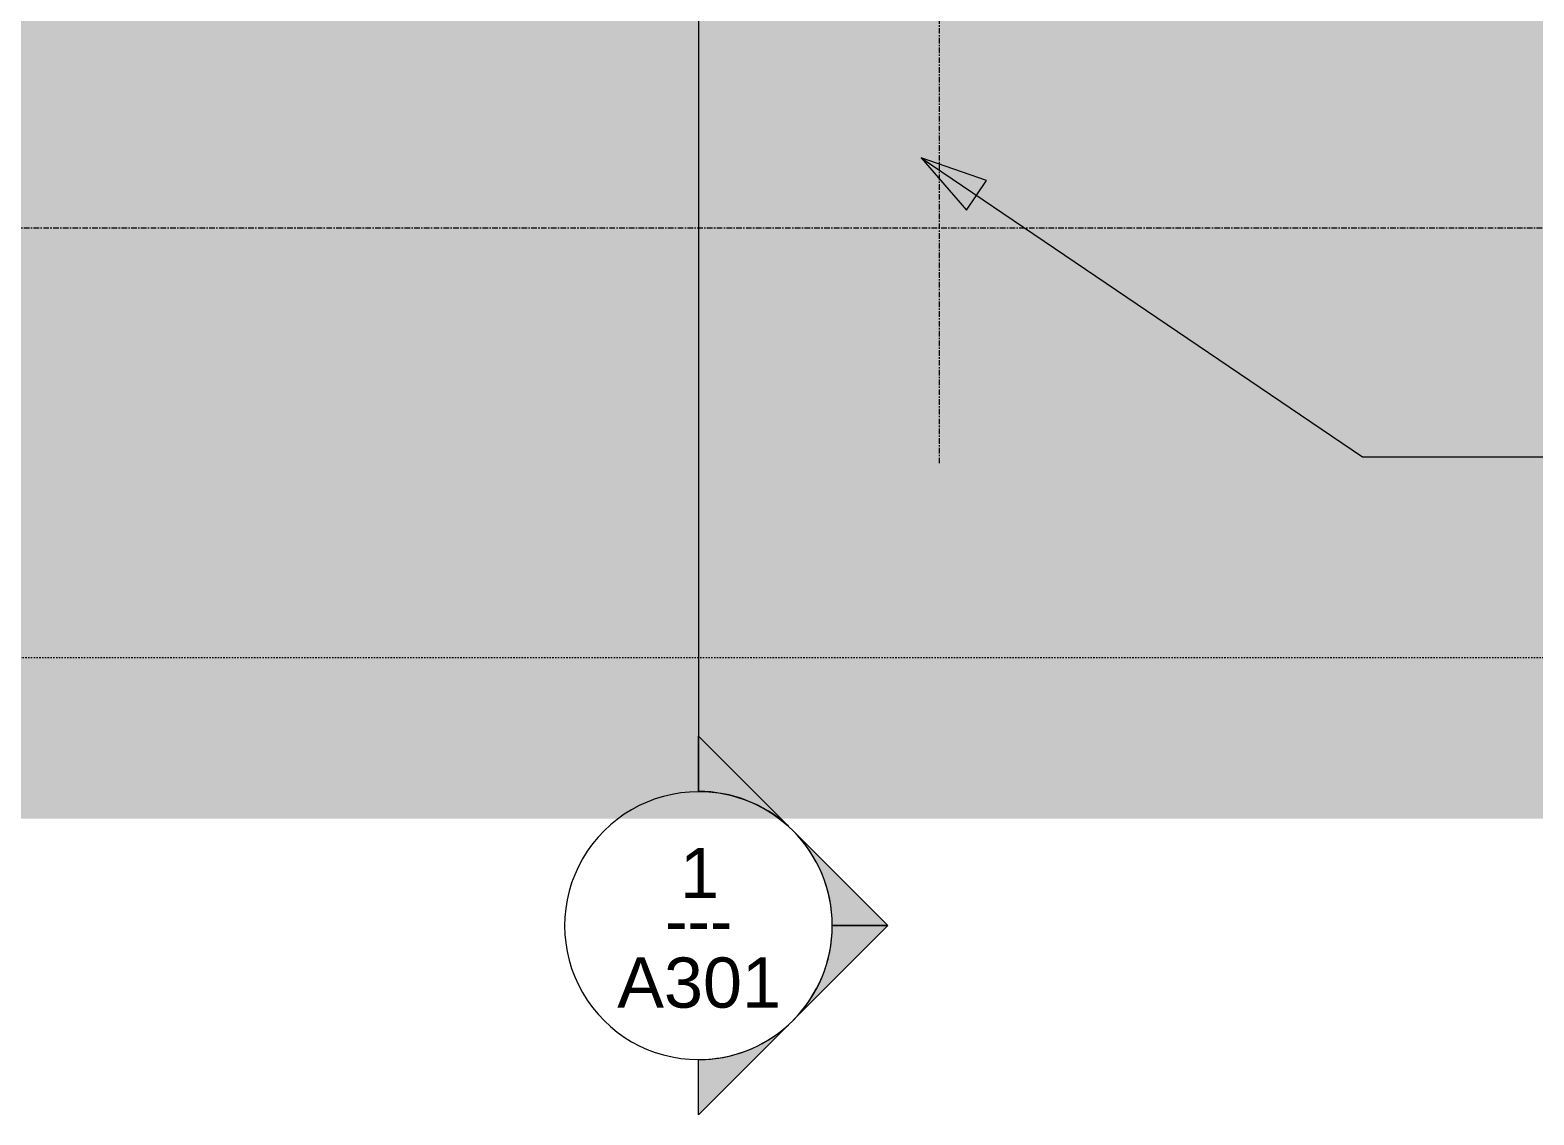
# Model space of a CAD drawing. Header units: inches. Extents: x -3225 to -1923, y -226 to 478.
# Drawn here: x -2609.2 to -2474.3, y -223.5 to -126.3 of the extents above; entities that cross this region are included whole.
import ezdxf

# ---------------------------------------------------------------- set-up
doc = ezdxf.new("R2010")
doc.units = ezdxf.units.IN
doc.header["$MEASUREMENT"] = 0
doc.linetypes.add('Aligning Line 1_8_', pattern=[0.25, 0.125, -0.125])
doc.linetypes.add('Grid Line 1_2_', pattern=[0.8749999999999999, 0.4999999999999999, -0.125, 0.125, -0.125])
for name, color, linetype, lineweight in [('A-ANNO-NOTE', 131, 'Continuous', 9), ('A-FLOR-LEVL-1', 51, 'Grid Line 1_2_', 9), ('C-TOPO', 7, 'Continuous', 9), ('G-ANNO-SYMB', 111, 'Aligning Line 1_8_', 9), ('G-ANNO-SYMB-1', 111, 'Continuous', 9), ('S-GRID-1', 1, 'Grid Line 1_2_', 9)]:
    doc.layers.add(name, color=color, linetype=linetype, lineweight=lineweight)
doc.styles.add('Arial_1', font='arial.ttf', dxfattribs={"height": 4.499999999999996})
doc.styles.add('Century Gothic', font='ufonts.com_century-gothic.ttf', dxfattribs={"height": 4.499999999999996})

# ---------------------------------------------------------------- blocks, each defined once
blk = doc.blocks.new('Section - Section Head - Filled-22785-Section 12')
at = {"layer": 'G-ANNO-SYMB-1'}
h = blk.add_hatch(color=256, dxfattribs=at)
edge = h.paths.add_edge_path(flags=0)
edge.add_arc((-2411.798738118747, 396.3759802906873), 12.01561779548172, 89.99999999999977, 132.0783950246236, ccw=False)
edge.add_line((-2411.798738118747, 408.3915980861691), (-2411.798738118746, 413.3465430391644))
edge.add_line((-2411.798738118746, 413.3465430391644), (-2419.850965797065, 405.294315360846))
h = blk.add_hatch(color=256, dxfattribs=at)
edge = h.paths.add_edge_path(flags=0)
edge.add_line((-2420.284019492985, 404.8612616649258), (-2428.769300867224, 396.3759802906873))
edge.add_line((-2428.769300867224, 396.3759802906873), (-2423.798738118747, 396.3759802906873))
edge.add_arc((-2411.798738118747, 396.3759802906872), 12.0000000000001, 135.0000000000002, 179.9999999999998, ccw=False)
h = blk.add_hatch(color=256, dxfattribs=at)
edge = h.paths.add_edge_path(flags=0)
edge.add_arc((-2411.798738118747, 396.3759802906873), 11.99999999999997, 180.0000000000002, 224.9999999999998, ccw=False)
edge.add_line((-2423.798738118747, 396.3759802906873), (-2428.769300867224, 396.3759802906873))
edge.add_line((-2428.769300867224, 396.3759802906873), (-2420.284019492985, 387.8906989164487))
h = blk.add_hatch(color=256, dxfattribs=at)
edge = h.paths.add_edge_path(flags=0)
edge.add_line((-2419.850965797065, 387.4576452205286), (-2411.798738118747, 379.40541754221))
edge.add_line((-2411.798738118747, 379.40541754221), (-2411.798738118747, 384.3603624952053))
edge.add_arc((-2411.798738118747, 396.3759802906872), 12.01561779548195, 227.9216049753764, 270, ccw=False)
for p, q in [((-2419.850965797065, 405.294315360846), (-2411.798738118746, 413.3465430391644)), ((-2411.798738118746, 413.3465430391644), (-2411.798738118747, 408.3915980861691)), ((-2428.769300867224, 396.3759802906873), (-2420.284019492985, 404.8612616649258)), ((-2423.798738118747, 396.3759802906873), (-2428.769300867224, 396.3759802906873)), ((-2420.284019492985, 387.8906989164487), (-2428.769300867224, 396.3759802906873)), ((-2428.769300867224, 396.3759802906873), (-2423.798738118747, 396.3759802906873)), ((-2411.798738118747, 379.40541754221), (-2419.850965797065, 387.4576452205286)), ((-2411.798738118747, 384.3603624952053), (-2411.798738118747, 379.40541754221))]:
    blk.add_line(p, q, dxfattribs=at)
for centre, radius, start, end in [((-2411.798738118747, 396.3915980861691), 11.99999999999997, 89.99999999999987, 269.9999999999995), ((-2411.798738118747, 396.3759802906873), 12.01561779548172, 89.99999999999946, 132.0783950246232), ((-2411.798738118747, 396.3915980861691), 12, 269.9999999999996, 90), ((-2411.798738118747, 396.3759802906872), 12.0000000000001, 134.9999999999998, 179.9999999999995), ((-2411.798738118747, 396.3759802906873), 11.99999999999997, 179.9999999999999, 224.9999999999995), ((-2411.798738118747, 396.3759802906872), 12.01561779548195, 227.921604975376, 269.9999999999996)]:
    blk.add_arc(centre, radius, start, end, dxfattribs=at)

msp = doc.modelspace()

# ---------------------------------------------------------------- hatches: boundary and pattern name
at = {"layer": 'A-ANNO-NOTE'}
msp.add_hatch(color=256, dxfattribs=at).paths.add_polyline_path([(-2529.290205898556, -137.6868243053721), (-2525.224730591284, -142.3832691561123), (-2523.42117857863, -139.7213271999498)], flags=0)
at = {"layer": 'C-TOPO'}
msp.add_hatch(color=256, dxfattribs=at).paths.add_polyline_path([(-2715.336683847707, -196.9264854379453), (-2464.336683847686, -196.9264854379453), (-2464.336683847686, -124.0000000000003), (-2481.336683847695, -124.0000000000003), (-2481.336683847695, -122.0062805993542), (-2715.336683847707, -122.0062805993542)], flags=0)

# ---------------------------------------------------------------- linework, layer by layer
at = {"layer": 'A-ANNO-NOTE'}
for p, q in [((-2529.290205898556, -137.6868243053721), (-2525.224730591284, -142.3832691561123)), ((-2523.42117857863, -139.7213271999498), (-2529.290205898556, -137.6868243053721)), ((-2529.290205898556, -137.6868243053721), (-2489.703195147166, -164.5083080534818)), ((-2525.224730591284, -142.3832691561123), (-2523.42117857863, -139.7213271999498)), ((-2489.703195147166, -164.5083080534818), (-2471.573371394265, -164.5083080534818))]:
    msp.add_line(p, q, dxfattribs=at)
at = {"layer": 'A-FLOR-LEVL-1'}
msp.add_line((-1935.479173867077, -144), (-3194.570245953749, -144), dxfattribs=at)
at = {"layer": 'G-ANNO-SYMB'}
msp.add_line((-2876.844585947349, -182.4828710856818), (-1983.836919848314, -182.4828710856818), dxfattribs=at)
at = {"layer": 'G-ANNO-SYMB-1'}
msp.add_line((-2549.242933847798, 386.7842273878747), (-2549.242933847798, -194.4908364760501), dxfattribs=at)
at = {"layer": 'S-GRID-1'}
msp.add_line((-2527.6179338478, -165.07357144496), (-2527.6179338478, 454.1448510893824), dxfattribs=at)

# ---------------------------------------------------------------- block references
at = {"layer": 'G-ANNO-SYMB-1', "rotation": 180}
msp.add_blockref('Section - Section Head - Filled-22785-Section 12', (-4961.041671966542, 189.8851438146442), dxfattribs=at)

# ---------------------------------------------------------------- texts
at = {"layer": 'G-ANNO-SYMB-1', "char_height": 4.499999999999996, "attachment_point": 1}
for s, insert, width, style in [('1', (-2550.903422085674, -199.536518245966), 4.241999999999996, 'Arial_1'), ('---', (-2552.229077629032, -203.7898647026589), 7.726499999999994, 'Century Gothic'), ('A301', (-2556.525469329768, -209.3546403406324), 17.87699999999998, 'Arial_1')]:
    msp.add_mtext(s, dxfattribs=dict(at, insert=insert, width=width, style=style))

doc.saveas('drawing.dxf')
